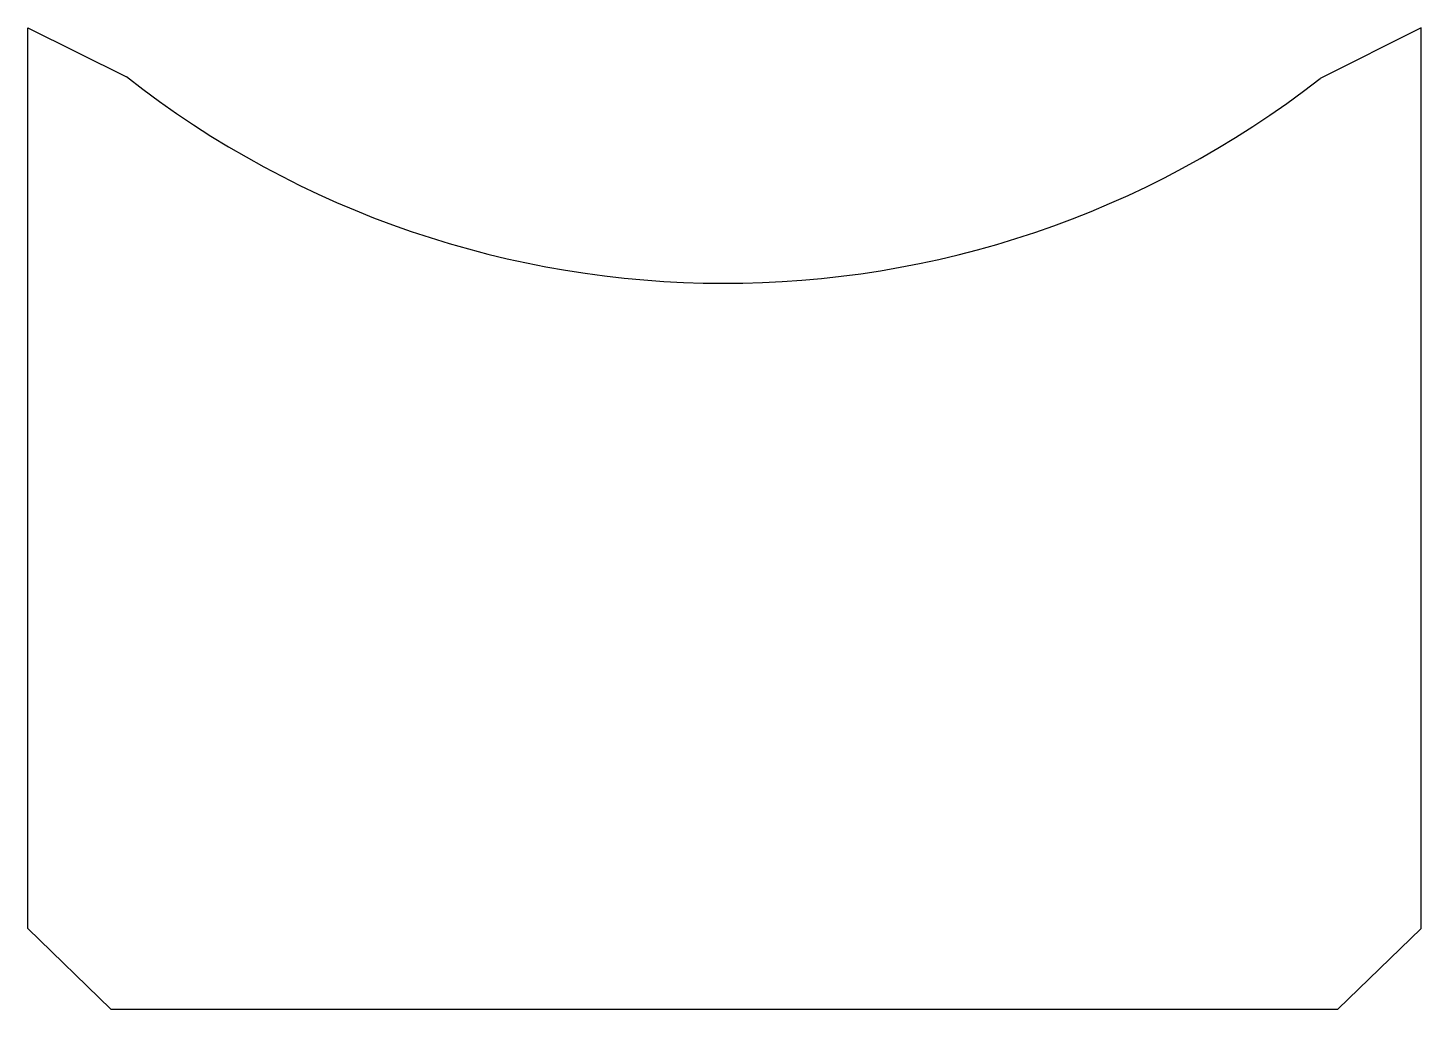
# Model space of a CAD drawing. Header units: millimetres. Extents: x 2129 to 2302, y 822 to 943.
import ezdxf

# ---------------------------------------------------------------- set-up
doc = ezdxf.new("R2010")
doc.units = ezdxf.units.MM

msp = doc.modelspace()

# ---------------------------------------------------------------- linework, layer by layer
for p, q in [((2129.45, 831.62), (2129.45, 943.18)), ((2129.45, 943.18), (2141.66, 937.13)), ((2302.05, 943.18), (2289.55, 936.9)), ((2302.05, 831.62), (2302.05, 943.18)), ((2129.45, 831.62), (2139.75, 821.62)), ((2291.75, 821.62), (2302.05, 831.62)), ((2139.75, 821.62), (2291.75, 821.62))]:
    msp.add_line(p, q)
msp.add_arc((2215.75, 1031.53), 120, 231.8699, 307.9518)

doc.saveas('drawing.dxf')
